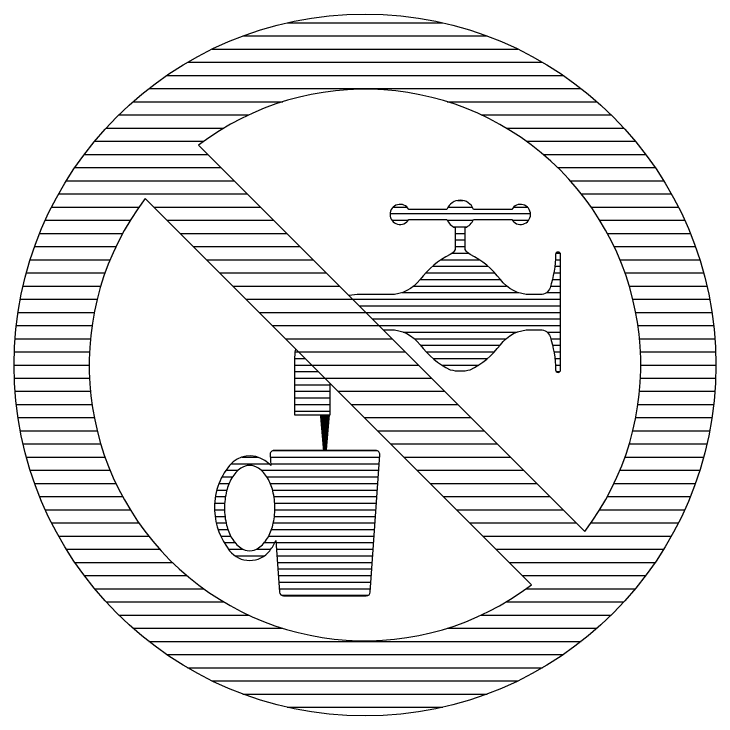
# Model space of a CAD drawing. Header units: millimetres. Extents: x -3 to 2253, y -3 to 1300.
# Drawn here: x 400 to 410, y 400 to 410 of the extents above; entities that cross this region are included whole.
import ezdxf

# ---------------------------------------------------------------- set-up
doc = ezdxf.new("R2010")
doc.units = ezdxf.units.MM
doc.layers.add('ROOD', color=1, linetype='Continuous')
doc.layers.add('VEILIG', color=7, linetype='Continuous')

# ---------------------------------------------------------------- blocks, each defined once
blk = doc.blocks.new('*X308')
at = {"color": 0}
for p, q in [((75.317, 101.344), (75.397, 101.344)), ((74.402, 101.25), (74.598, 101.25)), ((75.184, 101.25), (75.53, 101.25)), ((76.117, 101.25), (76.312, 101.25)), ((74.358, 101.156), (76.357, 101.156)), ((74.384, 101.062), (74.616, 101.062)), ((75.173, 101.062), (75.541, 101.062)), ((76.098, 101.062), (76.33, 101.062)), ((75.26, 100.969), (75.455, 100.969)), ((75.286, 100.875), (75.429, 100.875)), ((75.286, 100.781), (75.429, 100.781)), ((75.286, 100.688), (75.429, 100.688)), ((75.086, 100.5), (75.629, 100.5)), ((75.244, 100.594), (75.47, 100.594)), ((76.712, 100.5), (76.786, 100.5)), ((76.72, 100.594), (76.78, 100.594)), ((74.962, 100.406), (75.752, 100.406)), ((76.704, 100.406), (76.786, 100.406)), ((74.865, 100.312), (75.849, 100.312)), ((76.69, 100.312), (76.786, 100.312)), ((74.787, 100.219), (75.927, 100.219)), ((76.67, 100.219), (76.786, 100.219)), ((74.698, 100.125), (76.017, 100.125)), ((76.643, 100.125), (76.786, 100.125)), ((74.529, 100.031), (76.185, 100.031)), ((76.585, 100.031), (76.786, 100.031)), ((73.823, 99.938), (76.786, 99.938)), ((73.917, 99.844), (76.786, 99.844)), ((74.01, 99.75), (76.786, 99.75)), ((74.104, 99.656), (76.786, 99.656)), ((74.198, 99.562), (76.786, 99.562)), ((74.545, 99.469), (76.169, 99.469)), ((76.593, 99.469), (76.786, 99.469)), ((74.704, 99.375), (76.01, 99.375)), ((76.645, 99.375), (76.786, 99.375)), ((74.791, 99.281), (75.923, 99.281)), ((76.671, 99.281), (76.786, 99.281)), ((73.008, 99.188), (73.052, 99.188)), ((74.871, 99.188), (75.844, 99.188)), ((76.691, 99.188), (76.786, 99.188)), ((73, 99.094), (73.146, 99.094)), ((73, 99), (73.24, 99)), ((74.969, 99.094), (75.746, 99.094)), ((75.094, 99), (75.62, 99)), ((76.704, 99.094), (76.786, 99.094)), ((76.712, 99), (76.786, 99)), ((73, 98.906), (73.333, 98.906)), ((76.725, 98.906), (76.775, 98.906)), ((73, 98.812), (73.427, 98.812)), ((73, 98.719), (73.5, 98.719)), ((73, 98.625), (73.5, 98.625)), ((73, 98.531), (73.5, 98.531)), ((73, 98.438), (73.5, 98.438)), ((73, 98.344), (73.5, 98.344)), ((72.691, 97.781), (74.167, 97.781)), ((72.25, 97.688), (72.472, 97.688)), ((72.649, 97.688), (74.208, 97.688)), ((72.019, 97.5), (72.194, 97.5)), ((72.094, 97.594), (72.631, 97.594)), ((72.52, 97.5), (74.195, 97.5)), ((72.656, 97.594), (74.201, 97.594)), ((71.963, 97.406), (72.113, 97.406)), ((72.601, 97.406), (74.188, 97.406)), ((71.92, 97.312), (72.064, 97.312)), ((72.651, 97.312), (74.182, 97.312)), ((71.889, 97.219), (72.031, 97.219)), ((72.683, 97.219), (74.175, 97.219)), ((71.868, 97.125), (72.011, 97.125)), ((72.703, 97.125), (74.169, 97.125)), ((71.858, 97.031), (72.001, 97.031)), ((72.714, 97.031), (74.162, 97.031)), ((71.857, 96.938), (71.998, 96.938)), ((72.716, 96.938), (74.156, 96.938)), ((71.865, 96.844), (72.005, 96.844)), ((72.709, 96.844), (74.15, 96.844)), ((71.882, 96.75), (72.02, 96.75)), ((72.694, 96.75), (74.143, 96.75)), ((71.908, 96.656), (72.046, 96.656)), ((72.668, 96.656), (74.137, 96.656)), ((71.945, 96.562), (72.086, 96.562)), ((72.628, 96.562), (74.13, 96.562)), ((71.994, 96.469), (72.149, 96.469)), ((72.566, 96.469), (72.716, 96.469)), ((72.733, 96.469), (74.124, 96.469)), ((72.056, 96.375), (72.264, 96.375)), ((72.45, 96.375), (72.659, 96.375)), ((72.74, 96.375), (74.117, 96.375)), ((72.149, 96.281), (72.566, 96.281)), ((72.746, 96.281), (74.111, 96.281)), ((72.753, 96.188), (74.104, 96.188)), ((72.759, 96.094), (74.098, 96.094)), ((72.766, 96), (74.091, 96)), ((72.772, 95.906), (74.085, 95.906)), ((72.779, 95.812), (74.078, 95.812)), ((72.811, 95.719), (74.046, 95.719))]:
    blk.add_line(p, q, dxfattribs=at)
blk = doc.blocks.new('*X307')
at = {"color": 0}
for p, q in [((6.889, 103.875), (9.111, 103.875)), ((6.26, 103.688), (9.74, 103.688)), ((5.821, 103.5), (10.179, 103.5)), ((5.47, 103.312), (10.53, 103.312)), ((5.174, 103.125), (10.826, 103.125)), ((4.918, 102.938), (11.082, 102.938)), ((4.693, 102.75), (6.829, 102.75)), ((9.171, 102.75), (11.307, 102.75)), ((4.492, 102.562), (6.344, 102.562)), ((9.656, 102.562), (11.508, 102.562)), ((4.311, 102.375), (5.989, 102.375)), ((10.011, 102.375), (11.689, 102.375)), ((4.148, 102.188), (5.704, 102.188)), ((10.296, 102.188), (11.852, 102.188)), ((4, 102), (5.758, 102)), ((10.536, 102), (12, 102)), ((3.866, 101.812), (5.945, 101.812)), ((10.743, 101.812), (12.134, 101.812)), ((3.744, 101.625), (6.133, 101.625)), ((10.923, 101.625), (12.256, 101.625)), ((3.634, 101.438), (6.32, 101.438)), ((11.081, 101.438), (12.366, 101.438)), ((3.535, 101.25), (4.78, 101.25)), ((4.992, 101.25), (6.508, 101.25)), ((11.22, 101.25), (12.465, 101.25)), ((3.445, 101.062), (4.656, 101.062)), ((5.18, 101.062), (6.695, 101.062)), ((11.344, 101.062), (12.555, 101.062)), ((3.365, 100.875), (4.548, 100.875)), ((5.367, 100.875), (6.883, 100.875)), ((11.452, 100.875), (12.635, 100.875)), ((3.293, 100.688), (4.452, 100.688)), ((5.555, 100.688), (7.07, 100.688)), ((11.548, 100.688), (12.707, 100.688)), ((3.23, 100.5), (4.369, 100.5)), ((5.742, 100.5), (7.258, 100.5)), ((11.631, 100.5), (12.77, 100.5)), ((3.175, 100.312), (4.297, 100.312)), ((5.93, 100.312), (7.445, 100.312)), ((11.703, 100.312), (12.825, 100.312)), ((3.128, 100.125), (4.236, 100.125)), ((6.117, 100.125), (7.633, 100.125)), ((11.764, 100.125), (12.872, 100.125)), ((3.089, 99.938), (4.185, 99.938)), ((6.305, 99.938), (7.82, 99.938)), ((11.815, 99.938), (12.911, 99.938)), ((3.057, 99.75), (4.144, 99.75)), ((6.492, 99.75), (8.008, 99.75)), ((11.856, 99.75), (12.943, 99.75)), ((3.032, 99.562), (4.112, 99.562)), ((6.68, 99.562), (8.195, 99.562)), ((11.888, 99.562), (12.968, 99.562)), ((3.014, 99.375), (4.089, 99.375)), ((6.867, 99.375), (8.383, 99.375)), ((11.911, 99.375), (12.986, 99.375)), ((3.004, 99.188), (4.076, 99.188)), ((7.055, 99.188), (8.57, 99.188)), ((11.924, 99.188), (12.996, 99.188)), ((3, 99), (4.071, 99)), ((7.242, 99), (8.758, 99)), ((11.929, 99), (13, 99)), ((3.004, 98.812), (4.076, 98.812)), ((7.43, 98.812), (8.945, 98.812)), ((11.924, 98.812), (12.996, 98.812)), ((3.014, 98.625), (4.089, 98.625)), ((7.617, 98.625), (9.133, 98.625)), ((11.911, 98.625), (12.986, 98.625)), ((3.032, 98.438), (4.112, 98.438)), ((7.805, 98.438), (9.32, 98.438)), ((11.888, 98.438), (12.968, 98.438)), ((3.057, 98.25), (4.144, 98.25)), ((7.992, 98.25), (9.508, 98.25)), ((11.856, 98.25), (12.943, 98.25)), ((3.089, 98.062), (4.185, 98.062)), ((8.18, 98.062), (9.695, 98.062)), ((11.815, 98.062), (12.911, 98.062)), ((3.128, 97.875), (4.236, 97.875)), ((8.367, 97.875), (9.883, 97.875)), ((11.764, 97.875), (12.872, 97.875)), ((3.175, 97.688), (4.297, 97.688)), ((8.555, 97.688), (10.07, 97.688)), ((11.703, 97.688), (12.825, 97.688)), ((3.23, 97.5), (4.369, 97.5)), ((8.742, 97.5), (10.258, 97.5)), ((11.631, 97.5), (12.77, 97.5)), ((3.293, 97.312), (4.452, 97.312)), ((8.93, 97.312), (10.445, 97.312)), ((11.548, 97.312), (12.707, 97.312)), ((3.365, 97.125), (4.548, 97.125)), ((9.117, 97.125), (10.633, 97.125)), ((11.452, 97.125), (12.635, 97.125)), ((3.445, 96.938), (4.656, 96.938)), ((9.305, 96.938), (10.82, 96.938)), ((11.344, 96.938), (12.555, 96.938)), ((3.535, 96.75), (4.78, 96.75)), ((9.492, 96.75), (11.008, 96.75)), ((11.22, 96.75), (12.465, 96.75)), ((3.634, 96.562), (4.919, 96.562)), ((9.68, 96.562), (12.366, 96.562)), ((3.744, 96.375), (5.077, 96.375)), ((9.867, 96.375), (12.256, 96.375)), ((3.866, 96.188), (5.257, 96.188)), ((10.055, 96.188), (12.134, 96.188)), ((4, 96), (5.464, 96)), ((10.242, 96), (12, 96)), ((4.148, 95.812), (5.704, 95.812)), ((10.296, 95.812), (11.852, 95.812)), ((4.311, 95.625), (5.989, 95.625)), ((10.011, 95.625), (11.689, 95.625)), ((4.492, 95.438), (6.344, 95.438)), ((9.656, 95.438), (11.508, 95.438)), ((4.693, 95.25), (6.829, 95.25)), ((9.171, 95.25), (11.307, 95.25)), ((4.918, 95.062), (11.082, 95.062)), ((5.174, 94.875), (10.826, 94.875)), ((5.47, 94.688), (10.53, 94.688)), ((5.821, 94.5), (10.179, 94.5)), ((6.26, 94.312), (9.74, 94.312)), ((6.889, 94.125), (9.111, 94.125))]:
    blk.add_line(p, q, dxfattribs=at)
blk = doc.blocks.new('0803')
at = {"layer": 'VEILIG'}
for p, q in [((-2.373, 3.131), (3.131, -2.373)), ((-3.131, 2.373), (2.373, -3.131))]:
    blk.add_line(p, q, dxfattribs=at)
for points in [[(-0.229, 0.989), (0.258, 0.503), (0.357, 0.503, -0.23607), (0.786, 0.289, 0.11681), (1.214, -0.069, 0.10977), (1.5, -0.069, 0.11681), (1.929, 0.289, -0.23607), (2.357, 0.503), (2.5, 0.503, -0.32282), (2.636, 0.405, -0.07867), (2.714, -0.069, 0.9923), (2.786, -0.069), (2.786, 1.574, 0.9923), (2.714, 1.574, -0.07867), (2.636, 1.101, -0.32282), (2.5, 1.003), (2.357, 1.003, -0.23607), (1.929, 1.217, 0.11681), (1.5, 1.574, -0.16303), (1.429, 1.646), (1.429, 1.957, 0.21525), (1.546, 2.074), (2.091, 2.074, 3.73205), (2.091, 2.217), (1.546, 2.217, 0.69108), (1.168, 2.217), (0.624, 2.217, 3.73205), (0.624, 2.074), (1.168, 2.074, 0.21525), (1.286, 1.957), (1.286, 1.646, -0.16303), (1.214, 1.574, 0.11681), (0.786, 1.217, -0.23607), (0.357, 1.003), (-0.071, 1.003, 0.04264)], [(-0.987, 0.226), (-0.5, -0.26), (-0.5, -0.717), (-1, -0.717), (-1, 0.069, -0.04264)], [(0.153, -1.217), (-1.296, -1.217, 0.43453), (-1.353, -1.278), (-1.342, -1.433, 0.05385), (-1.429, -1.36, 0.38423), (-1.929, -1.431, 0.18894), (-2.143, -2.074, 0.15474), (-1.929, -2.646, 0.48613), (-1.357, -2.646, 0.05916), (-1.269, -2.501), (-1.218, -3.235, 0.39419), (-1.161, -3.289), (0.018, -3.289, 0.39419), (0.075, -3.235), (0.21, -1.278, 0.43453)], [(-1.643, -1.431, 0.15399), (-1.769, -1.471, 0.10683), (-1.897, -1.609, 0.07357), (-1.972, -1.795, 0.06011), (-2.002, -2.039, 0.06011), (-1.972, -2.282, 0.07357), (-1.897, -2.468, 0.10683), (-1.769, -2.606, 0.15399), (-1.643, -2.646, 0.15399), (-1.517, -2.606, 0.10683), (-1.389, -2.468, 0.07357), (-1.313, -2.282, 0.06011), (-1.284, -2.039, 0.06011), (-1.313, -1.795, 0.07357), (-1.389, -1.609, 0.10683), (-1.517, -1.471, 0.15399)]]:
    blk.add_lwpolyline(points, format="xyb", close=True, dxfattribs=at)
blk.add_lwpolyline([(-0.571, -0.717, 0.143, 0.0571, 0), (-0.571, -1.217, 0, 0, 0)], format="xyseb", dxfattribs=at)
blk.add_circle((0, 0), 5, dxfattribs=at)
for start, end in [(322.8375, 127.1625), (142.8375, 307.1625)]:
    blk.add_arc((0, 0), 3.929, start, end, dxfattribs=at)
at = {"layer": 'ROOD'}
blk.add_blockref('*X307', (-8, -99), dxfattribs=at)
at = {"layer": 'VEILIG'}
blk.add_blockref('*X308', (-74, -99), dxfattribs=at)

msp = doc.modelspace()

# ---------------------------------------------------------------- block references
msp.add_blockref('0803', (405, 405))

doc.saveas('drawing.dxf')
